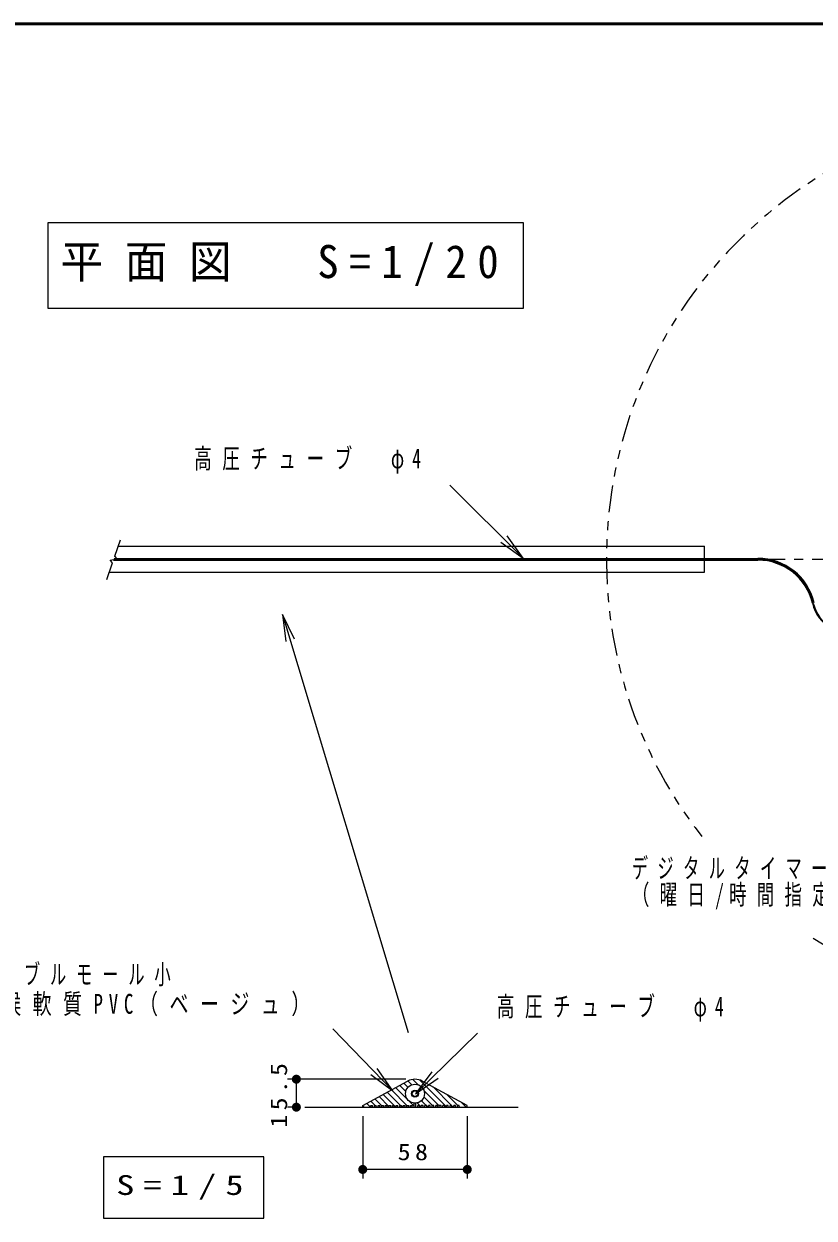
# Model space of a CAD drawing. Units: millimetres on the paper, with parts at other scales. Extents: x -385 to 420, y 0 to 267.
# Drawn here: x 177.5 to 265.2, y 134.5 to 267 of the extents above; entities that cross this region are included whole.
import ezdxf

# ---------------------------------------------------------------- set-up
doc = ezdxf.new("R2010")
doc.units = ezdxf.units.MM
doc.linetypes.add('USER2', pattern=[6, 3, -1, 1, -1])
doc.linetypes.add('USER3', pattern=[8, 3, -1, 1, -1, 1, -1])
for name, color, linetype, lineweight in [('1_20', 7, 'Continuous', 25), ('1_5', 7, 'Continuous', 25), ('A3図枠', 7, 'Continuous', 13)]:
    doc.layers.add(name, color=color, linetype=linetype, lineweight=lineweight)
doc.styles.add('ＭＳ ゴシック', font='')
doc.styles.get('ＭＳ ゴシック').set_extended_font_data('MS Gothic')

# ---------------------------------------------------------------- blocks, each defined once
blk = doc.blocks.new('filled_dot')
at = {"color": 0, "linetype": 'Continuous', "lineweight": -2, "const_width": 1.25}
blk.add_lwpolyline([(-0.625, 0, 1), (0.625, 0, 1)], format="xyb", close=True, dxfattribs=at)
blk = doc.blocks.new('open_arrow')
at = {"color": 0, "linetype": 'Continuous', "lineweight": -2}
blk.add_lwpolyline([(7.5, 1.25), (0, 0), (7.5, -1.25)], dxfattribs=at)

msp = doc.modelspace()

# ---------------------------------------------------------------- linework, layer by layer
at = {"layer": '1_20', "lineweight": 13}
for p, q in [((180.15, 244.914), (180.15, 235.447)), ((232.95, 244.914), (180.15, 244.914)), ((232.95, 235.447), (232.95, 244.914)), ((180.15, 235.447), (232.95, 235.447)), ((232.883, 207.715), (224.773, 215.825))]:
    msp.add_line(p, q, dxfattribs=at)
at = {"layer": '1_20'}
for p, q in [((187.973, 209.041), (253.016, 209.041)), ((253.016, 206.141), (253.016, 209.041)), ((187.44, 207.491), (258.961, 207.491)), ((187.44, 207.491), (258.961, 207.491)), ((187.44, 207.491), (258.961, 207.491)), ((187.44, 207.491), (258.961, 207.491)), ((187.474, 207.591), (258.961, 207.591)), ((187.509, 207.691), (258.961, 207.691)), ((187.509, 207.691), (258.961, 207.691)), ((187.509, 207.691), (258.961, 207.691)), ((187.509, 207.691), (258.961, 207.691)), ((186.976, 206.141), (253.016, 206.141))]:
    msp.add_line(p, q, dxfattribs=at)
at = {"layer": '1_20', "linetype": 'USER2', "lineweight": 13}
msp.add_line((258.961, 207.591), (345.105, 207.591), dxfattribs=at)
at = {"layer": '1_20'}
msp.add_lwpolyline([(186.707, 205.359), (187.332, 207.176), (187.069, 207.478), (187.854, 207.631), (187.592, 207.933), (188.217, 209.751)], dxfattribs=at)
at = {"layer": '1_20', "linetype": 'USER3', "lineweight": 13}
msp.add_arc((292.141, 207.591), 50, 237.23068, 217.95313, dxfattribs=at)
at = {"layer": '1_20'}
for centre, radius, start, end in [((258.961, 201.293), 6.399, 13.17855, 90), ((258.961, 201.293), 6.299, 13.17855, 90), ((258.961, 201.293), 6.199, 13.17855, 90), ((269.168, 203.683), 4.284, 193.17855, 290), ((269.168, 203.683), 4.184, 193.17855, 290)]:
    msp.add_arc(centre, radius, start, end, dxfattribs=at)
at = {"layer": '1_5', "lineweight": 13}
for p, q in [((206.192, 201.465), (220.123, 155.087)), ((218.433, 148.592), (211.781, 155.465)), ((220.964, 148.252), (227.814, 155.02)), ((219.893, 149.89), (206.727, 149.89)), ((207.727, 146.79), (207.727, 149.89)), ((221.244, 149.279), (220.651, 149.873)), ((224.393, 146.838), (221.426, 149.805)), ((219.291, 146.99), (217.818, 148.462)), ((219.998, 146.99), (218.277, 148.71)), ((220.793, 146.902), (218.736, 148.958)), ((219.871, 148.531), (219.195, 149.206)), ((220.114, 148.995), (219.655, 149.454)), ((220.538, 149.278), (220.114, 149.702)), ((223.593, 146.93), (221.882, 148.641)), ((224.948, 146.99), (222.897, 149.041)), ((215.955, 146.79), (215.523, 147.222)), ((216.462, 146.99), (215.982, 147.47)), ((217.193, 146.966), (216.441, 147.718)), ((217.993, 146.874), (216.9, 147.966)), ((218.584, 146.99), (217.359, 148.214)), ((221.593, 146.809), (221.134, 147.268)), ((222.119, 146.99), (221.598, 147.511)), ((222.826, 146.99), (221.881, 147.935)), ((225.655, 146.99), (224.435, 148.21)), ((226.562, 146.79), (225.973, 147.379)), ((207.684, 146.79), (206.727, 146.79)), ((215.248, 146.79), (215.093, 146.945)), ((215.093, 145.79), (215.093, 138.879)), ((216.662, 146.79), (216.593, 146.859)), ((218.784, 146.79), (218.593, 146.981)), ((219.491, 146.79), (219.393, 146.888)), ((220.198, 146.79), (220.193, 146.795)), ((222.319, 146.79), (222.193, 146.916)), ((223.026, 146.79), (222.993, 146.823)), ((225.148, 146.79), (224.993, 146.945)), ((225.855, 146.79), (225.793, 146.852)), ((226.693, 145.79), (226.693, 138.879)), ((186.332, 141.279), (186.332, 134.479)), ((204.132, 141.279), (186.332, 141.279)), ((204.132, 134.479), (204.132, 141.279)), ((226.693, 139.879), (215.093, 139.879)), ((186.332, 134.479), (204.132, 134.479))]:
    msp.add_line(p, q, dxfattribs=at)
at = {"layer": '1_5'}
for p, q in [((215.093, 146.99), (220.079, 149.684)), ((226.693, 146.99), (221.706, 149.684)), ((220.793, 146.79), (220.793, 147.244)), ((220.993, 146.79), (220.993, 147.244)), ((208.684, 146.79), (232.361, 146.79)), ((215.093, 146.79), (215.093, 146.99)), ((215.993, 146.79), (215.993, 146.99)), ((215.993, 146.99), (216.193, 146.99)), ((216.193, 146.79), (216.193, 146.99)), ((216.393, 146.79), (216.393, 146.99)), ((216.393, 146.99), (216.593, 146.99)), ((216.593, 146.79), (216.593, 146.99)), ((216.793, 146.79), (216.793, 146.99)), ((216.793, 146.99), (216.993, 146.99)), ((216.993, 146.79), (216.993, 146.99)), ((217.193, 146.79), (217.193, 146.99)), ((217.193, 146.99), (217.393, 146.99)), ((217.393, 146.79), (217.393, 146.99)), ((217.593, 146.79), (217.593, 146.99)), ((217.593, 146.99), (217.793, 146.99)), ((217.793, 146.79), (217.793, 146.99)), ((217.993, 146.79), (217.993, 146.99)), ((217.993, 146.99), (218.193, 146.99)), ((218.193, 146.79), (218.193, 146.99)), ((218.393, 146.79), (218.393, 146.99)), ((218.393, 146.99), (218.593, 146.99)), ((218.593, 146.79), (218.593, 146.99)), ((218.793, 146.79), (218.793, 146.99)), ((218.793, 146.99), (218.993, 146.99)), ((218.993, 146.79), (218.993, 146.99)), ((219.193, 146.79), (219.193, 146.99)), ((219.193, 146.99), (219.393, 146.99)), ((219.393, 146.79), (219.393, 146.99)), ((219.593, 146.79), (219.593, 146.99)), ((219.593, 146.99), (219.793, 146.99)), ((219.793, 146.79), (219.793, 146.99)), ((219.993, 146.79), (219.993, 146.99)), ((219.993, 146.99), (220.193, 146.99)), ((220.193, 146.79), (220.193, 146.99)), ((220.393, 146.79), (220.393, 146.99)), ((220.393, 146.99), (220.593, 146.99)), ((220.593, 146.79), (220.593, 146.99)), ((221.193, 146.79), (221.193, 146.99)), ((221.393, 146.99), (221.193, 146.99)), ((221.393, 146.79), (221.393, 146.99)), ((221.593, 146.79), (221.593, 146.99)), ((221.793, 146.99), (221.593, 146.99)), ((221.793, 146.79), (221.793, 146.99)), ((221.993, 146.79), (221.993, 146.99)), ((222.193, 146.99), (221.993, 146.99)), ((222.193, 146.79), (222.193, 146.99)), ((222.393, 146.79), (222.393, 146.99)), ((222.593, 146.99), (222.393, 146.99)), ((222.593, 146.79), (222.593, 146.99)), ((222.793, 146.79), (222.793, 146.99)), ((222.993, 146.99), (222.793, 146.99)), ((222.993, 146.79), (222.993, 146.99)), ((223.193, 146.79), (223.193, 146.99)), ((223.393, 146.99), (223.193, 146.99)), ((223.393, 146.79), (223.393, 146.99)), ((223.593, 146.79), (223.593, 146.99)), ((223.793, 146.99), (223.593, 146.99)), ((223.793, 146.79), (223.793, 146.99)), ((223.993, 146.79), (223.993, 146.99)), ((224.193, 146.99), (223.993, 146.99)), ((224.193, 146.79), (224.193, 146.99)), ((224.393, 146.79), (224.393, 146.99)), ((224.593, 146.99), (224.393, 146.99)), ((224.593, 146.79), (224.593, 146.99)), ((224.793, 146.79), (224.793, 146.99)), ((224.993, 146.99), (224.793, 146.99)), ((224.993, 146.79), (224.993, 146.99)), ((225.193, 146.79), (225.193, 146.99)), ((225.393, 146.99), (225.193, 146.99)), ((225.393, 146.79), (225.393, 146.99)), ((225.593, 146.79), (225.593, 146.99)), ((225.793, 146.99), (225.593, 146.99)), ((225.793, 146.79), (225.793, 146.99)), ((226.693, 146.79), (226.693, 146.99))]:
    msp.add_line(p, q, dxfattribs=at)
for radius in [1.05, 0.4, 0.3]:
    msp.add_circle((220.893, 148.29), radius, dxfattribs=at)
msp.add_arc((220.893, 148.178), 1.711, 61.61705, 118.38295, dxfattribs=at)
at = {"layer": 'A3図枠', "lineweight": 50}
msp.add_line((420, 267), (35, 267), dxfattribs=at)

# ---------------------------------------------------------------- block references
at = {"layer": '1_20', "lineweight": 13, "xscale": 0.4, "yscale": 0.4, "rotation": 135}
msp.add_blockref('open_arrow', (232.883, 207.715), dxfattribs=at)
at = {"layer": '1_5', "lineweight": 13, "xscale": 0.4, "yscale": 0.4}
for name, p, rotation in [('open_arrow', (206.192, 201.465), 286.7), ('open_arrow', (218.433, 148.592), 134.1), ('filled_dot', (207.727, 149.89), 270), ('open_arrow', (220.964, 148.252), 44.7), ('filled_dot', (207.727, 146.79), 90), ('filled_dot', (226.693, 139.879), 180)]:
    msp.add_blockref(name, p, dxfattribs=dict(at, rotation=rotation))
msp.add_blockref('filled_dot', (215.093, 139.879), dxfattribs=at)

# ---------------------------------------------------------------- texts
at = {"layer": '1_20', "style": 'ＭＳ ゴシック'}
for s, insert, char_height, attachment_point in [('\\T1.5;\\W0.95;平面図\u3000S=1/20', (181.55, 240.181), 3.666, 4), ('\\T1.6;\\W0.65;高圧チューブ\u3000φ4', (196.381, 218.475), 2.199, 4), ('\\T1.58;\\W0.6;デジタルタイマー', (244.96, 172.047), 2.199, 7), ('\\T1.58;\\W0.65;（曜日/時間指定間欠運\\~転モード付き）', (244.96, 168.747), 2.199, 7)]:
    msp.add_mtext(s, dxfattribs=dict(at, insert=insert, char_height=char_height, attachment_point=attachment_point))
at = {"layer": '1_5', "style": 'ＭＳ ゴシック'}
for s, insert, char_height, attachment_point in [('\\T1.61;\\W0.6;ケーブルモール小', (171.692, 161.415), 2.199, 4), ('\\T1.61;\\W0.7;耐候軟質PVC（ベージュ）', (171.692, 158.115), 2.199, 4), ('\\T1.6;\\W0.65;高圧チューブ\u3000φ4', (229.979, 157.67), 2.199, 4), ('\\T1.34;\\W1.15;58', (220.893, 140.879), 1.833, 8), ('\\T1.5;\\W1.35;S=1/5', (187.732, 137.879), 2.199, 4)]:
    msp.add_mtext(s, dxfattribs=dict(at, insert=insert, char_height=char_height, attachment_point=attachment_point))
at = {"layer": '1_5', "insert": (206.727, 148.34), "char_height": 1.833, "attachment_point": 8, "rotation": 90, "style": 'ＭＳ ゴシック'}
msp.add_mtext('\\T1.33;\\W1.15;15.5', dxfattribs=at)

doc.saveas('drawing.dxf')
